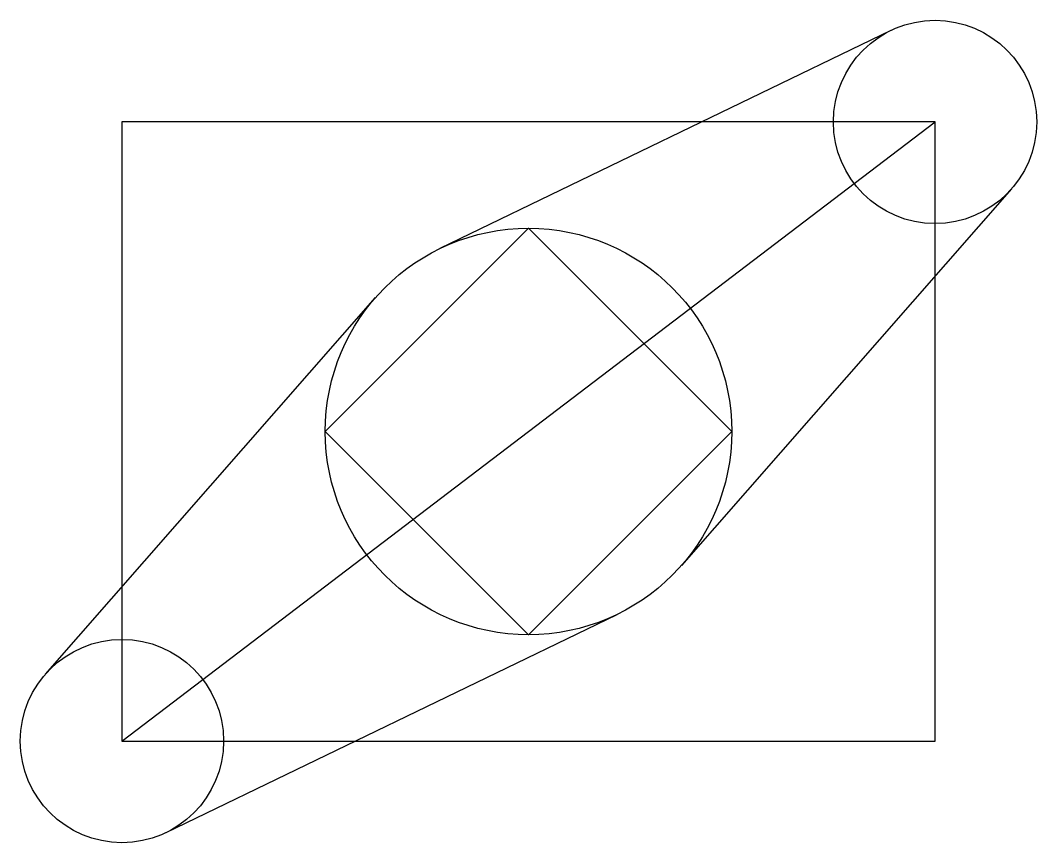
# Model space of a CAD drawing. Header units: millimetres. Extents: x 1748 to 4248, y 502 to 2525.
import ezdxf

# ---------------------------------------------------------------- set-up
doc = ezdxf.new("R2010")
doc.units = ezdxf.units.MM

msp = doc.modelspace()

# ---------------------------------------------------------------- linework, layer by layer
for p, q in [((3889, 2499.8), (2780.2, 1963.3)), ((3997.9, 2274.7), (1997.9, 2274.7)), ((1997.9, 2274.7), (1997.9, 751.7)), ((1997.9, 751.7), (3997.9, 2274.7)), ((3997.9, 751.7), (3997.9, 2274.7)), ((4185.9, 2109.9), (3373.9, 1183.6)), ((2997.9, 2013.2), (2497.9, 1513.2)), ((3497.9, 1513.2), (2997.9, 2013.2)), ((1809.9, 916.5), (2621.9, 1842.8)), ((2497.9, 1513.2), (2997.9, 1013.2)), ((2997.9, 1013.2), (3497.9, 1513.2)), ((2106.8, 526.7), (3215.7, 1063.1)), ((1997.9, 751.7), (3997.9, 751.7)), ((1997.9, 751.7), (1997.9, 751.7))]:
    msp.add_line(p, q)
for centre, radius in [((3997.9, 2274.7), 250), ((2997.9, 1513.2), 500), ((1997.9, 751.7), 250)]:
    msp.add_circle(centre, radius)

doc.saveas('drawing.dxf')
